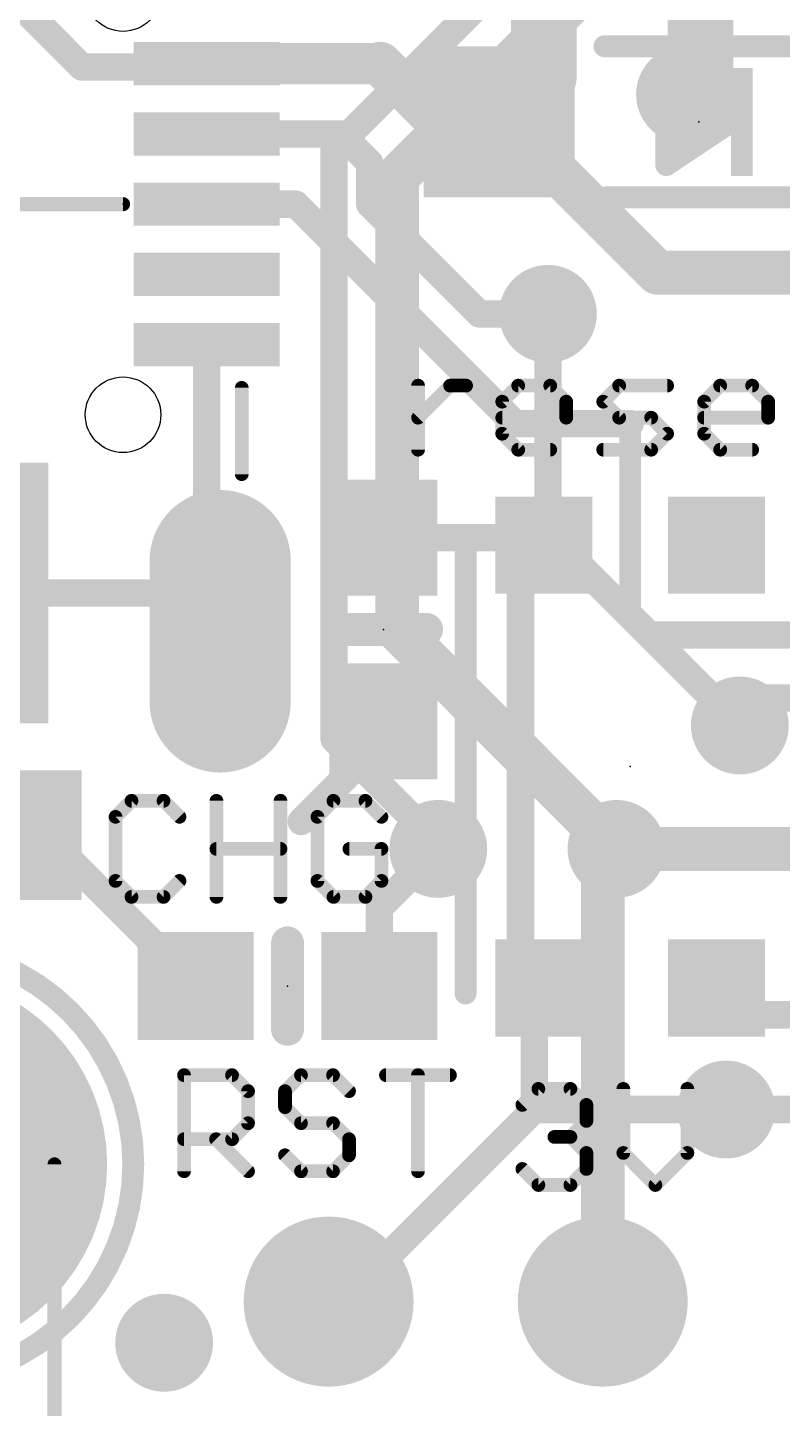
# Model space of a CAD drawing. Extents: x -6.8 to 60.3, y -8.9 to 34.9.
# Drawn here: x 3.56 to 10.55, y 0.28 to 13.06 of the extents above; entities that cross this region are included whole.
import ezdxf

# ---------------------------------------------------------------- set-up
doc = ezdxf.new("R2010")
doc.units = 0
for name, color, linetype in [('1', 12, 'CONTINUOUS'), ('16', 132, 'CONTINUOUS'), ('17', 110, 'CONTINUOUS'), ('18', 110, 'CONTINUOUS'), ('20', 53, 'CONTINUOUS'), ('21', 40, 'CONTINUOUS'), ('23', 40, 'CONTINUOUS'), ('47', 253, 'CONTINUOUS')]:
    doc.layers.add(name, color=color, linetype=linetype)

# ---------------------------------------------------------------- blocks, each defined once
blk = doc.blocks.new('RECT')
blk.add_solid([(-0.5, -0.5), (0.5, -0.5), (-0.5, 0.5), (0.5, 0.5)])
blk = doc.blocks.new('ROUNDP')
at = {"const_width": 0.5}
blk.add_lwpolyline([(0, -0.25, 1), (0, 0.25, 1), (0, -0.25)], format="xyb", dxfattribs=at)
blk = doc.blocks.new('OFFSETP100')
at = {"const_width": 1}
blk.add_lwpolyline([(0, 0), (1, 0)], dxfattribs=at)
at = {"const_width": 0.5}
for points in [[(0, 0.25, 1), (0, -0.25)], [(1, -0.25, 1), (1, 0.25)]]:
    blk.add_lwpolyline(points, format="xyb", dxfattribs=at)
blk = doc.blocks.new('SQUAREP')
blk.add_solid([(-0.5, -0.5), (0.5, -0.5), (-0.5, 0.5), (0.5, 0.5)])
blk = doc.blocks.new('ROUNDV')
at = {"const_width": 0.5}
blk.add_lwpolyline([(0, -0.25, 1), (0, 0.25, 1), (0, -0.25)], format="xyb", dxfattribs=at)

msp = doc.modelspace()

# ---------------------------------------------------------------- linework, layer by layer
at = {"layer": '1'}
for points, const_width in [([(9.795, 12.496), (9.795, 15.604)], 0.6096), ([(8.343, 12.606), (8.343, 13.716)], 0.6096), ([(3.556, 13.208), (4.064, 12.7)], 0.254), ([(5.22, 12.73), (6.828, 12.73)], 0.381), ([(6.828, 12.73), (7.366, 12.192)], 0.4064), ([(4.064, 12.7), (5.19, 12.7)], 0.254), ([(5.19, 12.7), (5.22, 12.73)], 0.254), ([(7.929, 12.192), (8.343, 12.606)], 0.254), ([(7.366, 12.192), (7.929, 12.192)], 0.4064), ([(8.001, 12.192), (7.929, 12.192)], 0.4064), ([(9.398, 10.795), (8.001, 12.192)], 0.4064), ([(6.462, 12.08), (5.22, 12.08)], 0.254), ([(6.731, 11.811), (6.462, 12.08)], 0.254), ([(6.731, 11.43), (6.731, 11.811)], 0.254), ([(5.22, 11.43), (6.0452, 11.43)], 0.254), ([(6.0452, 11.43), (8.0772, 9.398)], 0.254), ([(7.747, 10.414), (6.731, 11.43)], 0.254), ([(9.398, 10.795), (11.303, 10.795)], 0.4064), ([(7.747, 10.414), (8.382, 10.414)], 0.254), ([(5.22, 10.13), (5.22, 8.255)], 0.254), ([(8.0772, 9.398), (9.144, 9.398)], 0.254), ([(9.144, 9.398), (9.144, 7.62)], 0.2032), ([(6.858, 8.343), (8.274, 8.343)], 0.254), ([(8.274, 8.343), (8.344, 8.273)], 0.254), ([(5.22, 8.255), (5.345, 8.13)], 0.254), ([(8.199, 8.128), (8.344, 8.273)], 0.254), ([(5.045, 7.83), (5.345, 8.13)], 0.254), ([(8.128, 8.128), (8.128, 4.389)], 0.254), ([(8.128, 8.128), (8.199, 8.128)], 0.254), ([(2.545, 7.83), (5.045, 7.83)], 0.254), ([(9.144, 7.62), (9.3218, 7.4422)], 0.254), ([(9.3218, 7.4422), (13.6144, 7.4422)], 0.254), ([(10.414, 6.858), (10.16, 6.604)], 0.254), ([(13.5382, 6.858), (10.414, 6.858)], 0.254), ([(6.858, 6.643), (6.858, 6.477)], 0.254), ([(6.858, 6.477), (6.096, 5.715)], 0.254), ([(3.463, 5.588), (3.722, 5.588)], 0.254), ([(3.722, 5.588), (5.119, 4.191)], 0.254), ([(11.2928, 5.461), (9.017, 5.461)], 0.4064), ([(6.819, 4.914), (7.366, 5.461)], 0.254), ([(6.819, 4.191), (6.819, 4.914)], 0.254), ([(8.128, 4.389), (8.344, 4.173)], 0.254), ([(8.255, 4.084), (8.344, 4.173)], 0.254), ([(10.192, 3.925), (9.944, 4.173)], 0.254), ([(8.255, 3.048), (8.255, 4.084)], 0.254), ([(13.191, 3.925), (10.192, 3.925)], 0.254), ([(6.477, 1.27), (8.255, 3.048)], 0.254), ([(10.033, 3.048), (8.255, 3.048)], 0.254), ([(6.35, 1.27), (6.477, 1.27)], 0.254)]:
    msp.add_lwpolyline(points, dxfattribs=dict(at, const_width=const_width))
for points, const_width in [([(5.22, 12.8253, 1), (5.22, 12.6348)], 0.1905), ([(6.8998, 12.8018, 1), (6.7562, 12.6582)], 0.2032), ([(6.828, 12.6348, 1), (6.828, 12.8253)], 0.1905), ([(4.064, 12.7635, 1), (4.064, 12.6365)], 0.127), ([(4.0191, 12.6551, 1), (4.1089, 12.7449)], 0.127), ([(5.1451, 12.7449, 1), (5.2349, 12.6551)], 0.127), ([(5.2649, 12.6851, 1), (5.1751, 12.7749)], 0.127), ([(5.19, 12.6365, 1), (5.19, 12.7635)], 0.127), ([(8.1906, 12.606, 1), (8.4954, 12.606)], 0.3048), ([(8.3879, 12.5611, 1), (8.2981, 12.6509)], 0.127), ([(9.6426, 12.496, 1), (9.9474, 12.496)], 0.3048), ([(7.366, 12.2936, 1), (7.366, 12.0904)], 0.2032), ([(7.2942, 12.1202, 1), (7.4378, 12.2638)], 0.2032), ([(7.929, 12.2936, 1), (7.929, 12.0904)], 0.2032), ([(8.0728, 12.2638, 1), (7.9292, 12.1202)], 0.2032), ([(7.8841, 12.2369, 1), (7.9739, 12.1471)], 0.127), ([(7.929, 12.0904, 1), (7.929, 12.2936)], 0.2032), ([(8.001, 12.0904, 1), (8.001, 12.2936)], 0.2032), ([(5.22, 12.1435, 1), (5.22, 12.0165)], 0.127), ([(6.5069, 12.1249, 1), (6.4171, 12.0351)], 0.127), ([(6.462, 12.0165, 1), (6.462, 12.1435)], 0.127), ([(6.7945, 11.811, 1), (6.6675, 11.811)], 0.127), ([(6.6861, 11.7661, 1), (6.7759, 11.8559)], 0.127), ([(5.22, 11.4935, 1), (5.22, 11.3665)], 0.127), ([(6.0901, 11.4749, 1), (6.0003, 11.3851)], 0.127), ([(6.0452, 11.3665, 1), (6.0452, 11.4935)], 0.127), ([(6.7759, 11.4749, 1), (6.6861, 11.3851)], 0.127), ([(6.6675, 11.43, 1), (6.7945, 11.43)], 0.127), ([(9.398, 10.8966, 1), (9.398, 10.6934)], 0.2032), ([(9.3262, 10.7232, 1), (9.4698, 10.8668)], 0.2032), ([(7.747, 10.4775, 1), (7.747, 10.3505)], 0.127), ([(7.7021, 10.3691, 1), (7.7919, 10.4589)], 0.127), ([(8.382, 10.3505, 1), (8.382, 10.4775)], 0.127), ([(5.2835, 10.13, 1), (5.1565, 10.13)], 0.127), ([(8.0772, 9.4615, 1), (8.0772, 9.3345)], 0.127), ([(8.0323, 9.3531, 1), (8.1221, 9.4429)], 0.127), ([(9.1948, 9.398, 1), (9.0932, 9.398)], 0.1016), ([(9.144, 9.3345, 1), (9.144, 9.4615)], 0.127), ([(6.858, 8.4065, 1), (6.858, 8.2795)], 0.127), ([(8.3189, 8.3879, 1), (8.2291, 8.2981)], 0.127), ([(8.274, 8.2795, 1), (8.274, 8.4065)], 0.127), ([(5.2649, 8.2999, 1), (5.1751, 8.2101)], 0.127), ([(5.1565, 8.255, 1), (5.2835, 8.255)], 0.127), ([(8.3889, 8.2281, 1), (8.2991, 8.3179)], 0.127), ([(8.2991, 8.2281, 1), (8.3889, 8.3179)], 0.127), ([(5.3899, 8.0851, 1), (5.3001, 8.1749)], 0.127), ([(5.3001, 8.0851, 1), (5.3899, 8.1749)], 0.127), ([(8.1915, 8.128, 1), (8.0645, 8.128)], 0.127), ([(8.128, 8.1915, 1), (8.128, 8.0645)], 0.127), ([(8.1541, 8.1729, 1), (8.2439, 8.0831)], 0.127), ([(8.199, 8.0645, 1), (8.199, 8.1915)], 0.127), ([(5.0001, 7.8749, 1), (5.0899, 7.7851)], 0.127), ([(5.045, 7.7665, 1), (5.045, 7.8935)], 0.127), ([(9.1889, 7.6649, 1), (9.0991, 7.5751)], 0.127), ([(9.0932, 7.62, 1), (9.1948, 7.62)], 0.1016), ([(9.3218, 7.5057, 1), (9.3218, 7.3787)], 0.127), ([(9.2769, 7.3973, 1), (9.3667, 7.4871)], 0.127), ([(10.414, 6.9215, 1), (10.414, 6.7945)], 0.127), ([(10.4589, 6.8131, 1), (10.3691, 6.9029)], 0.127), ([(6.9215, 6.643, 1), (6.7945, 6.643)], 0.127), ([(10.1151, 6.6489, 1), (10.2049, 6.5591)], 0.127), ([(6.7945, 6.477, 1), (6.9215, 6.477)], 0.127), ([(6.9029, 6.4321, 1), (6.8131, 6.5219)], 0.127), ([(6.0511, 5.7599, 1), (6.1409, 5.6701)], 0.127), ([(3.7669, 5.6329, 1), (3.6771, 5.5431)], 0.127), ([(3.722, 5.5245, 1), (3.722, 5.6515)], 0.127), ([(9.017, 5.5626, 1), (9.017, 5.3594)], 0.2032), ([(7.4109, 5.4161, 1), (7.3211, 5.5059)], 0.127), ([(6.8825, 4.914, 1), (6.7555, 4.914)], 0.127), ([(6.7741, 4.9589, 1), (6.8639, 4.8691)], 0.127), ([(8.1729, 4.4339, 1), (8.0831, 4.3441)], 0.127), ([(8.0645, 4.389, 1), (8.1915, 4.389)], 0.127), ([(5.0741, 4.1461, 1), (5.1639, 4.2359)], 0.127), ([(6.7555, 4.191, 1), (6.8825, 4.191)], 0.127), ([(8.3889, 4.1281, 1), (8.2991, 4.2179)], 0.127), ([(8.2991, 4.1281, 1), (8.3889, 4.2179)], 0.127), ([(9.9889, 4.2179, 1), (9.8991, 4.1281)], 0.127), ([(8.3185, 4.084, 1), (8.1915, 4.084)], 0.127), ([(8.2101, 4.1289, 1), (8.2999, 4.0391)], 0.127), ([(10.192, 3.9885, 1), (10.192, 3.8615)], 0.127), ([(10.1471, 3.8801, 1), (10.2369, 3.9699)], 0.127), ([(8.255, 3.1115, 1), (8.255, 2.9845)], 0.127), ([(8.1915, 3.048, 1), (8.3185, 3.048)], 0.127), ([(8.2999, 3.0031, 1), (8.2101, 3.0929)], 0.127), ([(10.033, 2.9845, 1), (10.033, 3.1115)], 0.127), ([(6.35, 1.3335, 1), (6.35, 1.2065)], 0.127), ([(6.4321, 1.3149, 1), (6.5219, 1.2251)], 0.127), ([(6.477, 1.2065, 1), (6.477, 1.3335)], 0.127)]:
    msp.add_lwpolyline(points, format="xyb", dxfattribs=dict(at, const_width=const_width))
at = {"layer": '16'}
for points, const_width in [([(6.4008, 11.938), (10.8458, 16.383)], 0.254), ([(6.985, 11.684), (10.795, 15.494)], 0.4064), ([(6.4008, 11.938), (6.4008, 6.477)], 0.254), ([(6.985, 7.493), (6.985, 11.684)], 0.4064), ([(8.382, 10.414), (8.382, 8.382)], 0.254), ([(8.382, 8.382), (10.16, 6.604)], 0.254), ([(8.89, 5.588), (6.985, 7.493)], 0.4064), ([(6.4008, 6.477), (7.366, 5.5118)], 0.254), ([(8.89, 1.27), (8.89, 5.588)], 0.4064), ([(8.89, 5.588), (9.017, 5.461)], 0.4064), ([(7.366, 5.5118), (7.366, 5.461)], 0.254), ([(13.208, 3.048), (10.033, 3.048)], 0.254)]:
    msp.add_lwpolyline(points, dxfattribs=dict(at, const_width=const_width))
for points, const_width in [([(6.4643, 11.938, 1), (6.3373, 11.938)], 0.127), ([(6.3559, 11.9829, 1), (6.4457, 11.8931)], 0.127), ([(7.0866, 11.684, 1), (6.8834, 11.684)], 0.2032), ([(6.9132, 11.7558, 1), (7.0568, 11.6122)], 0.2032), ([(8.4455, 10.414, 1), (8.3185, 10.414)], 0.127), ([(8.4269, 8.4269, 1), (8.3371, 8.3371)], 0.127), ([(8.3185, 8.382, 1), (8.4455, 8.382)], 0.127), ([(7.0568, 7.5648, 1), (6.9132, 7.4212)], 0.2032), ([(6.8834, 7.493, 1), (7.0866, 7.493)], 0.2032), ([(10.1151, 6.5591, 1), (10.2049, 6.6489)], 0.127), ([(6.4457, 6.5219, 1), (6.3559, 6.4321)], 0.127), ([(6.3373, 6.477, 1), (6.4643, 6.477)], 0.127), ([(8.9916, 5.588, 1), (8.7884, 5.588)], 0.2032), ([(8.9618, 5.6598, 1), (8.8182, 5.5162)], 0.2032), ([(8.8182, 5.5162, 1), (8.9618, 5.6598)], 0.2032), ([(7.4295, 5.5118, 1), (7.3025, 5.5118)], 0.127), ([(8.9452, 5.3892, 1), (9.0888, 5.5328)], 0.2032), ([(7.3025, 5.461, 1), (7.4295, 5.461)], 0.127), ([(7.3211, 5.4669, 1), (7.4109, 5.5567)], 0.127), ([(10.033, 3.1115, 1), (10.033, 2.9845)], 0.127), ([(8.7884, 1.27, 1), (8.9916, 1.27)], 0.2032)]:
    msp.add_lwpolyline(points, format="xyb", dxfattribs=dict(at, const_width=const_width))
at = {"layer": '20'}
for centre in [(4.445, 13.38), (4.445, 9.48)]:
    msp.add_circle(centre, 0.35, dxfattribs=at)
at = {"layer": '21'}
for points, const_width in [([(8.906, 12.892), (10.652, 12.892)], 0.2032), ([(9.479, 11.792), (9.479, 12.592)], 0.2032), ([(9.479, 12.592), (10.079, 12.192)], 0.2032), ([(9.579, 11.992), (9.579, 12.392)], 0.2032), ([(9.579, 12.392), (9.879, 12.192)], 0.2032), ([(10.079, 12.192), (9.479, 11.792)], 0.2032), ([(9.879, 12.192), (9.579, 11.992)], 0.2032), ([(9.579, 12.192), (9.879, 12.192)], 0.2032), ([(10.652, 11.492), (8.906, 11.492)], 0.2032), ([(5.545, 9.73), (5.545, 8.93)], 0.127), ([(7.1788, 9.1567), (7.1788, 9.7499)], 0.127), ([(7.1788, 9.4533), (7.4754, 9.7499)], 0.127), ([(7.4754, 9.7499), (7.6237, 9.7499)], 0.127), ([(7.9584, 9.6016), (8.1067, 9.7499)], 0.127), ([(8.1067, 9.7499), (8.4033, 9.7499)], 0.127), ([(8.4033, 9.7499), (8.5516, 9.6016)], 0.127), ([(8.8939, 9.6016), (9.0422, 9.7499)], 0.127), ([(9.0422, 9.7499), (9.4871, 9.7499)], 0.127), ([(9.8294, 9.6016), (9.9777, 9.7499)], 0.127), ([(9.9777, 9.7499), (10.2743, 9.7499)], 0.127), ([(10.2743, 9.7499), (10.4226, 9.6016)], 0.127), ([(7.9584, 9.305), (7.9584, 9.6016)], 0.127), ([(8.5516, 9.6016), (8.5516, 9.4533)], 0.127), ([(9.0422, 9.4533), (8.8939, 9.6016)], 0.127), ([(9.8294, 9.305), (9.8294, 9.6016)], 0.127), ([(10.4226, 9.6016), (10.4226, 9.4533)], 0.127), ([(8.5516, 9.4533), (7.9584, 9.4533)], 0.127), ([(9.3388, 9.4533), (9.0422, 9.4533)], 0.127), ([(9.4871, 9.305), (9.3388, 9.4533)], 0.127), ([(10.4226, 9.4533), (9.8294, 9.4533)], 0.127), ([(8.1067, 9.1567), (7.9584, 9.305)], 0.127), ([(9.3388, 9.1567), (9.4871, 9.305)], 0.127), ([(9.9777, 9.1567), (9.8294, 9.305)], 0.127), ([(8.4033, 9.1567), (8.1067, 9.1567)], 0.127), ([(8.8939, 9.1567), (9.3388, 9.1567)], 0.127), ([(10.2743, 9.1567), (9.9777, 9.1567)], 0.127), ([(7.6186, 4.123), (7.6186, 8.323)], 0.2032), ([(7.258, 7.493), (6.458, 7.493)], 0.3048), ([(4.5235, 5.9063), (4.3752, 5.758)], 0.127), ([(4.8201, 5.9063), (4.5235, 5.9063)], 0.127), ([(4.9684, 5.758), (4.8201, 5.9063)], 0.127), ([(5.3107, 5.0165), (5.3107, 5.9063)], 0.127), ([(5.9039, 5.9063), (5.9039, 5.0165)], 0.127), ([(6.3946, 5.9063), (6.2463, 5.758)], 0.127), ([(6.6911, 5.9063), (6.3946, 5.9063)], 0.127), ([(6.8394, 5.758), (6.6911, 5.9063)], 0.127), ([(4.3752, 5.758), (4.3752, 5.1648)], 0.127), ([(6.2463, 5.758), (6.2463, 5.1648)], 0.127), ([(5.3107, 5.4614), (5.9039, 5.4614)], 0.127), ([(6.8394, 5.4614), (6.5428, 5.4614)], 0.127), ([(6.8394, 5.1648), (6.8394, 5.4614)], 0.127), ([(4.3752, 5.1648), (4.5235, 5.0165)], 0.127), ([(4.8201, 5.0165), (4.9684, 5.1648)], 0.127), ([(6.2463, 5.1648), (6.3946, 5.0165)], 0.127), ([(6.6911, 5.0165), (6.8394, 5.1648)], 0.127), ([(4.5235, 5.0165), (4.8201, 5.0165)], 0.127), ([(6.3946, 5.0165), (6.6911, 5.0165)], 0.127), ([(5.969, 4.591), (5.969, 3.791)], 0.3048), ([(5.0102, 2.4765), (5.0102, 3.3663)], 0.127), ([(5.0102, 3.3663), (5.4551, 3.3663)], 0.127), ([(5.4551, 3.3663), (5.6034, 3.218)], 0.127), ([(6.094, 3.3663), (5.9457, 3.218)], 0.127), ([(6.3906, 3.3663), (6.094, 3.3663)], 0.127), ([(6.5389, 3.218), (6.3906, 3.3663)], 0.127), ([(6.8813, 3.3663), (7.4744, 3.3663)], 0.127), ([(7.1778, 2.4765), (7.1778, 3.3663)], 0.127), ([(5.6034, 3.218), (5.6034, 2.9214)], 0.127), ([(5.9457, 3.218), (5.9457, 3.0697)], 0.127), ([(8.145, 3.091), (8.2933, 3.2393)], 0.127), ([(8.2933, 3.2393), (8.5899, 3.2393)], 0.127), ([(8.5899, 3.2393), (8.7382, 3.091)], 0.127), ([(9.0805, 3.2393), (9.0805, 2.6461)], 0.127), ([(9.6737, 2.6461), (9.6737, 3.2393)], 0.127), ([(5.9457, 3.0697), (6.094, 2.9214)], 0.127), ([(8.7382, 3.091), (8.7382, 2.9427)], 0.127), ([(5.6034, 2.9214), (5.4551, 2.7731)], 0.127), ([(6.094, 2.9214), (6.3906, 2.9214)], 0.127), ([(6.3906, 2.9214), (6.5389, 2.7731)], 0.127), ([(8.7382, 2.9427), (8.5899, 2.7944)], 0.127), ([(5.4551, 2.7731), (5.0102, 2.7731)], 0.127), ([(5.3068, 2.7731), (5.6034, 2.4765)], 0.127), ([(6.5389, 2.7731), (6.5389, 2.6248)], 0.127), ([(8.5899, 2.7944), (8.4416, 2.7944)], 0.127), ([(8.5899, 2.7944), (8.7382, 2.6461)], 0.127), ([(6.094, 2.4765), (5.9457, 2.6248)], 0.127), ([(6.5389, 2.6248), (6.3906, 2.4765)], 0.127), ([(8.7382, 2.6461), (8.7382, 2.4978)], 0.127), ([(9.0805, 2.6461), (9.3771, 2.3495)], 0.127), ([(9.3771, 2.3495), (9.6737, 2.6461)], 0.127), ([(8.2933, 2.3495), (8.145, 2.4978)], 0.127), ([(8.7382, 2.4978), (8.5899, 2.3495)], 0.127), ([(6.3906, 2.4765), (6.094, 2.4765)], 0.127), ([(8.5899, 2.3495), (8.2933, 2.3495)], 0.127)]:
    msp.add_lwpolyline(points, dxfattribs=dict(at, const_width=const_width))
for points, const_width in [([(8.906, 12.9428, 1), (8.906, 12.8412)], 0.1016), ([(9.5298, 12.592, 1), (9.4282, 12.592)], 0.1016), ([(9.5072, 12.6343, 1), (9.4508, 12.5497)], 0.1016), ([(9.6298, 12.392, 1), (9.5282, 12.392)], 0.1016), ([(9.6072, 12.4343, 1), (9.5508, 12.3497)], 0.1016), ([(9.579, 12.2428, 1), (9.579, 12.1412)], 0.1016), ([(9.9072, 12.1497, 1), (9.8508, 12.2343)], 0.1016), ([(9.8508, 12.1497, 1), (9.9072, 12.2343)], 0.1016), ([(9.879, 12.1412, 1), (9.879, 12.2428)], 0.1016), ([(10.1072, 12.1497, 1), (10.0508, 12.2343)], 0.1016), ([(10.0508, 12.1497, 1), (10.1072, 12.2343)], 0.1016), ([(9.5508, 12.0343, 1), (9.6072, 11.9497)], 0.1016), ([(9.5282, 11.992, 1), (9.6298, 11.992)], 0.1016), ([(9.4508, 11.8343, 1), (9.5072, 11.7497)], 0.1016), ([(9.4282, 11.792, 1), (9.5298, 11.792)], 0.1016), ([(8.906, 11.5428, 1), (8.906, 11.4412)], 0.1016), ([(5.5767, 9.73, 1), (5.5133, 9.73)], 0.0635), ([(7.2105, 9.7499, 1), (7.147, 9.7499)], 0.0635), ([(7.4754, 9.7816, 1), (7.4754, 9.7181)], 0.0635), ([(7.4978, 9.7274, 1), (7.4529, 9.7723)], 0.0635), ([(7.6237, 9.7181, 1), (7.6237, 9.7816)], 0.0635), ([(8.1067, 9.7816, 1), (8.1067, 9.7181)], 0.0635), ([(8.1291, 9.7274, 1), (8.0842, 9.7723)], 0.0635), ([(8.4257, 9.7723, 1), (8.3808, 9.7274)], 0.0635), ([(8.4033, 9.7181, 1), (8.4033, 9.7816)], 0.0635), ([(9.0422, 9.7816, 1), (9.0422, 9.7181)], 0.0635), ([(9.0646, 9.7274, 1), (9.0197, 9.7723)], 0.0635), ([(9.4871, 9.7181, 1), (9.4871, 9.7816)], 0.0635), ([(9.9777, 9.7816, 1), (9.9777, 9.7181)], 0.0635), ([(10.0002, 9.7274, 1), (9.9553, 9.7723)], 0.0635), ([(10.2967, 9.7723, 1), (10.2518, 9.7274)], 0.0635), ([(10.2743, 9.7181, 1), (10.2743, 9.7816)], 0.0635), ([(7.9901, 9.6016, 1), (7.9266, 9.6016)], 0.0635), ([(7.9359, 9.624, 1), (7.9808, 9.5791)], 0.0635), ([(8.5833, 9.6016, 1), (8.5198, 9.6016)], 0.0635), ([(8.5291, 9.5791, 1), (8.574, 9.624)], 0.0635), ([(8.9163, 9.624, 1), (8.8714, 9.5791)], 0.0635), ([(8.8714, 9.624, 1), (8.9163, 9.5791)], 0.0635), ([(9.8612, 9.6016, 1), (9.7977, 9.6016)], 0.0635), ([(9.807, 9.624, 1), (9.8519, 9.5791)], 0.0635), ([(10.4543, 9.6016, 1), (10.3908, 9.6016)], 0.0635), ([(10.4001, 9.5791, 1), (10.445, 9.624)], 0.0635), ([(7.1563, 9.4757, 1), (7.2012, 9.4308)], 0.0635), ([(7.9584, 9.485, 1), (7.9584, 9.4215)], 0.0635), ([(8.5198, 9.4533, 1), (8.5833, 9.4533)], 0.0635), ([(8.5516, 9.4215, 1), (8.5516, 9.485)], 0.0635), ([(9.0422, 9.485, 1), (9.0422, 9.4215)], 0.0635), ([(9.0197, 9.4308, 1), (9.0646, 9.4757)], 0.0635), ([(9.3612, 9.4757, 1), (9.3163, 9.4308)], 0.0635), ([(9.3388, 9.4215, 1), (9.3388, 9.485)], 0.0635), ([(9.8294, 9.485, 1), (9.8294, 9.4215)], 0.0635), ([(10.3908, 9.4533, 1), (10.4543, 9.4533)], 0.0635), ([(10.4226, 9.4215, 1), (10.4226, 9.485)], 0.0635), ([(7.9266, 9.305, 1), (7.9901, 9.305)], 0.0635), ([(7.9808, 9.3274, 1), (7.9359, 9.2825)], 0.0635), ([(9.5095, 9.2825, 1), (9.4646, 9.3274)], 0.0635), ([(9.4646, 9.2825, 1), (9.5095, 9.3274)], 0.0635), ([(9.8519, 9.3274, 1), (9.807, 9.2825)], 0.0635), ([(9.7977, 9.305, 1), (9.8612, 9.305)], 0.0635), ([(8.1067, 9.1885, 1), (8.1067, 9.125)], 0.0635), ([(8.0842, 9.1342, 1), (8.1291, 9.1792)], 0.0635), ([(8.4033, 9.125, 1), (8.4033, 9.1885)], 0.0635), ([(8.8939, 9.1885, 1), (8.8939, 9.125)], 0.0635), ([(9.3163, 9.1792, 1), (9.3612, 9.1342)], 0.0635), ([(9.3388, 9.125, 1), (9.3388, 9.1885)], 0.0635), ([(9.9777, 9.1885, 1), (9.9777, 9.125)], 0.0635), ([(9.9553, 9.1342, 1), (10.0002, 9.1792)], 0.0635), ([(10.2743, 9.125, 1), (10.2743, 9.1885)], 0.0635), ([(7.147, 9.1567, 1), (7.2105, 9.1567)], 0.0635), ([(5.5133, 8.93, 1), (5.5767, 8.93)], 0.0635), ([(7.6694, 8.323, 1), (7.5678, 8.323)], 0.1016), ([(6.458, 7.5692, 1), (6.458, 7.4168)], 0.1524), ([(7.258, 7.4168, 1), (7.258, 7.5692)], 0.1524), ([(4.5235, 5.938, 1), (4.5235, 5.8745)], 0.0635), ([(4.546, 5.8838, 1), (4.5011, 5.9287)], 0.0635), ([(4.8426, 5.9287, 1), (4.7976, 5.8838)], 0.0635), ([(4.8201, 5.8745, 1), (4.8201, 5.938)], 0.0635), ([(5.3425, 5.9063, 1), (5.279, 5.9063)], 0.0635), ([(5.9357, 5.9063, 1), (5.8722, 5.9063)], 0.0635), ([(6.3946, 5.938, 1), (6.3946, 5.8745)], 0.0635), ([(6.417, 5.8838, 1), (6.3721, 5.9287)], 0.0635), ([(6.7136, 5.9287, 1), (6.6687, 5.8838)], 0.0635), ([(6.6911, 5.8745, 1), (6.6911, 5.938)], 0.0635), ([(4.407, 5.758, 1), (4.3435, 5.758)], 0.0635), ([(4.3528, 5.7804, 1), (4.3977, 5.7355)], 0.0635), ([(4.9459, 5.7355, 1), (4.9908, 5.7804)], 0.0635), ([(6.278, 5.758, 1), (6.2145, 5.758)], 0.0635), ([(6.2238, 5.7804, 1), (6.2687, 5.7355)], 0.0635), ([(6.817, 5.7355, 1), (6.8619, 5.7804)], 0.0635), ([(5.3107, 5.4931, 1), (5.3107, 5.4296)], 0.0635), ([(5.9039, 5.4296, 1), (5.9039, 5.4931)], 0.0635), ([(6.5428, 5.4931, 1), (6.5428, 5.4296)], 0.0635), ([(6.8712, 5.4614, 1), (6.8077, 5.4614)], 0.0635), ([(6.8394, 5.4296, 1), (6.8394, 5.4931)], 0.0635), ([(4.3435, 5.1648, 1), (4.407, 5.1648)], 0.0635), ([(4.3977, 5.1872, 1), (4.3528, 5.1423)], 0.0635), ([(4.9908, 5.1423, 1), (4.9459, 5.1872)], 0.0635), ([(6.2687, 5.1872, 1), (6.2238, 5.1423)], 0.0635), ([(6.2145, 5.1648, 1), (6.278, 5.1648)], 0.0635), ([(6.8077, 5.1648, 1), (6.8712, 5.1648)], 0.0635), ([(6.8619, 5.1423, 1), (6.817, 5.1872)], 0.0635), ([(4.5235, 5.0483, 1), (4.5235, 4.9848)], 0.0635), ([(4.5011, 4.994, 1), (4.546, 5.039)], 0.0635), ([(4.7976, 5.039, 1), (4.8426, 4.994)], 0.0635), ([(4.8201, 4.9848, 1), (4.8201, 5.0483)], 0.0635), ([(5.279, 5.0165, 1), (5.3425, 5.0165)], 0.0635), ([(5.8722, 5.0165, 1), (5.9357, 5.0165)], 0.0635), ([(6.3946, 5.0483, 1), (6.3946, 4.9848)], 0.0635), ([(6.3721, 4.994, 1), (6.417, 5.039)], 0.0635), ([(6.6687, 5.039, 1), (6.7136, 4.994)], 0.0635), ([(6.6911, 4.9848, 1), (6.6911, 5.0483)], 0.0635), ([(6.0452, 4.591, 1), (5.8928, 4.591)], 0.1524), ([(2.54, 0.54, 1), (2.54, 4.54, 1), (2.54, 0.54)], 0.2032), ([(7.5678, 4.123, 1), (7.6694, 4.123)], 0.1016), ([(5.8928, 3.791, 1), (6.0452, 3.791)], 0.1524), ([(5.0102, 3.398, 1), (5.0102, 3.3345)], 0.0635), ([(5.042, 3.3663, 1), (4.9785, 3.3663)], 0.0635), ([(5.4776, 3.3887, 1), (5.4326, 3.3438)], 0.0635), ([(5.4551, 3.3345, 1), (5.4551, 3.398)], 0.0635), ([(6.094, 3.398, 1), (6.094, 3.3345)], 0.0635), ([(6.1165, 3.3438, 1), (6.0716, 3.3887)], 0.0635), ([(6.4131, 3.3887, 1), (6.3682, 3.3438)], 0.0635), ([(6.3906, 3.3345, 1), (6.3906, 3.398)], 0.0635), ([(6.8813, 3.398, 1), (6.8813, 3.3345)], 0.0635), ([(7.2096, 3.3663, 1), (7.1461, 3.3663)], 0.0635), ([(7.4744, 3.3345, 1), (7.4744, 3.398)], 0.0635), ([(5.6351, 3.218, 1), (5.5716, 3.218)], 0.0635), ([(5.5809, 3.1955, 1), (5.6258, 3.2404)], 0.0635), ([(5.9775, 3.218, 1), (5.914, 3.218)], 0.0635), ([(5.9233, 3.2404, 1), (5.9682, 3.1955)], 0.0635), ([(6.5165, 3.1955, 1), (6.5614, 3.2404)], 0.0635), ([(8.2933, 3.271, 1), (8.2933, 3.2075)], 0.0635), ([(8.3157, 3.2168, 1), (8.2708, 3.2617)], 0.0635), ([(8.6123, 3.2617, 1), (8.5674, 3.2168)], 0.0635), ([(8.5899, 3.2075, 1), (8.5899, 3.271)], 0.0635), ([(9.1123, 3.2393, 1), (9.0488, 3.2393)], 0.0635), ([(9.7054, 3.2393, 1), (9.6419, 3.2393)], 0.0635), ([(5.914, 3.0697, 1), (5.9775, 3.0697)], 0.0635), ([(5.9682, 3.0921, 1), (5.9233, 3.0472)], 0.0635), ([(8.1225, 3.1134, 1), (8.1674, 3.0685)], 0.0635), ([(8.7699, 3.091, 1), (8.7064, 3.091)], 0.0635), ([(8.7157, 3.0685, 1), (8.7606, 3.1134)], 0.0635), ([(5.5716, 2.9214, 1), (5.6351, 2.9214)], 0.0635), ([(5.6258, 2.8989, 1), (5.5809, 2.9438)], 0.0635), ([(6.094, 2.9531, 1), (6.094, 2.8896)], 0.0635), ([(6.0716, 2.8989, 1), (6.1165, 2.9438)], 0.0635), ([(6.4131, 2.9438, 1), (6.3682, 2.8989)], 0.0635), ([(6.3906, 2.8896, 1), (6.3906, 2.9531)], 0.0635), ([(8.7064, 2.9427, 1), (8.7699, 2.9427)], 0.0635), ([(8.7606, 2.9202, 1), (8.7157, 2.9651)], 0.0635), ([(5.0102, 2.8048, 1), (5.0102, 2.7413)], 0.0635), ([(5.3293, 2.7955, 1), (5.2844, 2.7506)], 0.0635), ([(5.4326, 2.7955, 1), (5.4776, 2.7506)], 0.0635), ([(5.4551, 2.7413, 1), (5.4551, 2.8048)], 0.0635), ([(6.5707, 2.7731, 1), (6.5072, 2.7731)], 0.0635), ([(6.5165, 2.7506, 1), (6.5614, 2.7955)], 0.0635), ([(8.4416, 2.8261, 1), (8.4416, 2.7626)], 0.0635), ([(8.6123, 2.8168, 1), (8.5674, 2.7719)], 0.0635), ([(8.5674, 2.8168, 1), (8.6123, 2.7719)], 0.0635), ([(8.5899, 2.7626, 1), (8.5899, 2.8261)], 0.0635), ([(5.9682, 2.6472, 1), (5.9233, 2.6023)], 0.0635), ([(6.5614, 2.6023, 1), (6.5165, 2.6472)], 0.0635), ([(8.7699, 2.6461, 1), (8.7064, 2.6461)], 0.0635), ([(8.7157, 2.6236, 1), (8.7606, 2.6685)], 0.0635), ([(9.103, 2.6685, 1), (9.058, 2.6236)], 0.0635), ([(9.6961, 2.6236, 1), (9.6512, 2.6685)], 0.0635), ([(6.5072, 2.6248, 1), (6.5707, 2.6248)], 0.0635), ([(8.1674, 2.5202, 1), (8.1225, 2.4753)], 0.0635), ([(8.7606, 2.4753, 1), (8.7157, 2.5202)], 0.0635), ([(9.0488, 2.6461, 1), (9.1123, 2.6461)], 0.0635), ([(9.6419, 2.6461, 1), (9.7054, 2.6461)], 0.0635), ([(4.9785, 2.4765, 1), (5.042, 2.4765)], 0.0635), ([(5.5809, 2.454, 1), (5.6258, 2.499)], 0.0635), ([(6.094, 2.5083, 1), (6.094, 2.4447)], 0.0635), ([(6.0716, 2.454, 1), (6.1165, 2.499)], 0.0635), ([(6.3682, 2.499, 1), (6.4131, 2.454)], 0.0635), ([(6.3906, 2.4447, 1), (6.3906, 2.5083)], 0.0635), ([(7.1461, 2.4765, 1), (7.2096, 2.4765)], 0.0635), ([(8.7064, 2.4978, 1), (8.7699, 2.4978)], 0.0635), ([(8.2933, 2.3813, 1), (8.2933, 2.3177)], 0.0635), ([(8.2708, 2.327, 1), (8.3157, 2.372)], 0.0635), ([(8.5674, 2.372, 1), (8.6123, 2.327)], 0.0635), ([(8.5899, 2.3177, 1), (8.5899, 2.3813)], 0.0635), ([(9.3546, 2.372, 1), (9.3995, 2.327)], 0.0635), ([(9.3546, 2.327, 1), (9.3995, 2.372)], 0.0635)]:
    msp.add_lwpolyline(points, format="xyb", dxfattribs=dict(at, const_width=const_width))
at = {"layer": '23'}
for p in [(9.779, 12.192), (4.445, 11.43), (6.858, 7.493), (9.144, 6.223), (5.969, 4.191)]:
    msp.add_point(p, dxfattribs=at)
at = {"layer": '47', "const_width": 0.13}
for points in [[(4.445, 11.43), (-6.395, 11.43)], [(3.81, 2.54), (3.81, -4.998)]]:
    msp.add_lwpolyline(points, dxfattribs=at)
at = {"layer": '47', "const_width": 0.065}
for points in [[(4.445, 11.3975, 1), (4.445, 11.4625)], [(3.8425, 2.54, 1), (3.7775, 2.54)]]:
    msp.add_lwpolyline(points, format="xyb", dxfattribs=at)

# ---------------------------------------------------------------- block references
at = {"layer": '1', "rotation": 270}
for p, xscale, yscale in [((5.22, 12.73), 0.4, 1.35), ((7.929, 12.192), 1.4, 1.4), ((5.22, 12.08), 0.4, 1.35), ((5.22, 11.43), 0.4, 1.35), ((5.22, 10.78), 0.4, 1.35), ((5.22, 10.13), 0.4, 1.35), ((8.344, 8.273), 0.9, 0.9), ((9.944, 8.273), 0.9, 0.9), ((3.463, 5.588), 1.2, 1.2), ((8.344, 4.173), 0.9, 0.9), ((9.944, 4.173), 0.9, 0.9)]:
    msp.add_blockref('RECT', p, dxfattribs=dict(at, xscale=xscale, yscale=yscale))
at = {"layer": '1', "xscale": 1.075, "rotation": 270}
for p in [(6.858, 8.343), (6.858, 6.643)]:
    msp.add_blockref('RECT', p, dxfattribs=at)
at = {"layer": '1', "xscale": 1.075}
for p in [(5.119, 4.191), (6.819, 4.191)]:
    msp.add_blockref('RECT', p, dxfattribs=at)
at = {"layer": '17', "xscale": 2.413, "yscale": 2.413}
msp.add_blockref('SQUAREP', (2.545, 7.83), dxfattribs=at)
msp.add_blockref('SQUAREP', (2.545, 7.83), dxfattribs=at)
at = {"layer": '17', "rotation": 270}
for name, p, xscale, yscale in [('OFFSETP100', (5.345, 8.13), 1.308, 1.308), ('OFFSETP100', (5.345, 8.13), 1.308, 1.308), ('ROUNDP', (2.54, 2.54), 3.516, 3.516), ('ROUNDP', (2.54, 2.54), 3.516, 3.516), ('ROUNDP', (6.35, 1.27), 1.5748, 1.5748), ('ROUNDP', (6.35, 1.27), 1.5748, 1.5748), ('ROUNDP', (8.89, 1.27), 1.5748, 1.5748), ('ROUNDP', (8.89, 1.27), 1.5748, 1.5748)]:
    msp.add_blockref(name, p, dxfattribs=dict(at, xscale=xscale, yscale=yscale))
at = {"layer": '18', "xscale": 0.9064, "yscale": 0.9064}
for p in [(9.652, 12.446), (9.652, 12.446), (8.382, 10.414), (8.382, 10.414), (10.16, 6.604), (10.16, 6.604), (7.366, 5.461), (7.366, 5.461), (9.017, 5.461), (9.017, 5.461), (10.033, 3.048), (10.033, 3.048), (4.826, 0.889), (4.826, 0.889)]:
    msp.add_blockref('ROUNDV', p, dxfattribs=at)
at = {"layer": '21', "xscale": 0.2, "rotation": 180}
msp.add_blockref('RECT', (10.179, 12.192), dxfattribs=at)

doc.saveas('drawing.dxf')
